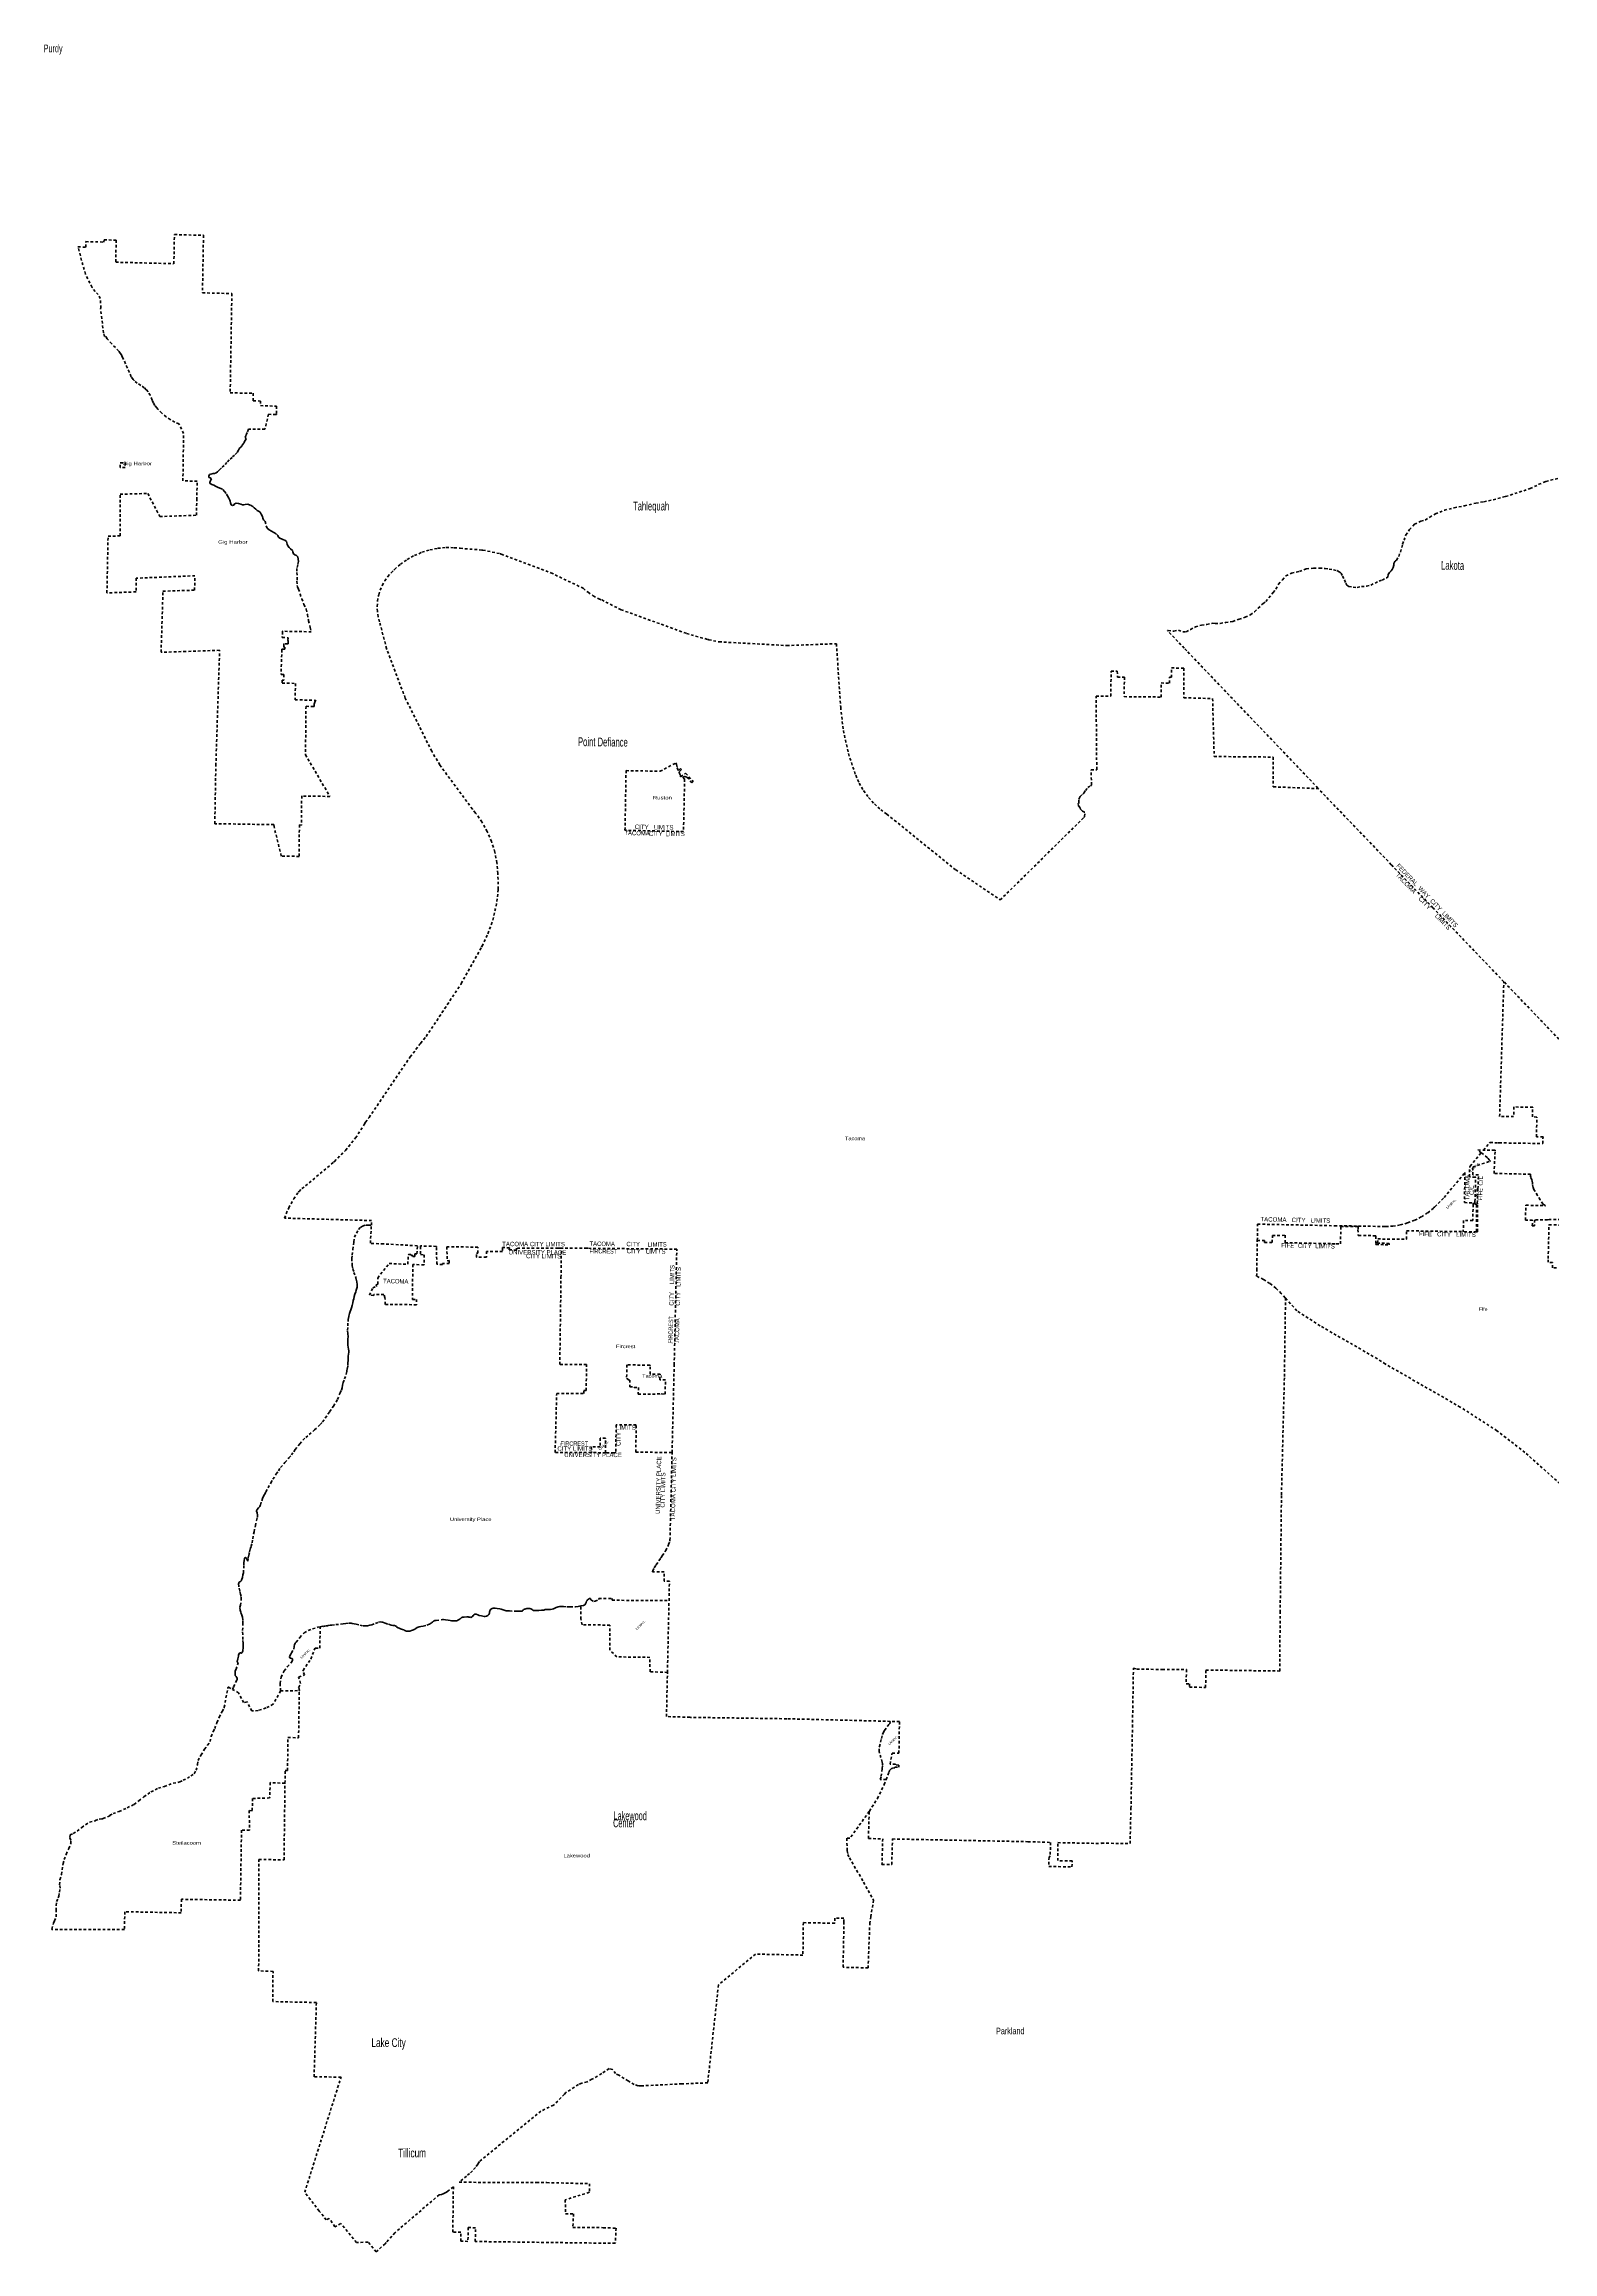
# Model space of a CAD drawing. Header units: feet. Extents: x -903180 to 1023491, y -707744 to 564635.
# Drawn here: x -404181 to -335696, y -136692 to -36526 of the extents above; entities that cross this region are included whole.
import ezdxf

# ---------------------------------------------------------------- set-up
doc = ezdxf.new("R2010")
doc.units = ezdxf.units.FT
doc.header["$LTSCALE"] = 80
doc.linetypes.add('SHORT_DASHED', pattern=[2.7, 1.5, -1.2])
doc.layers.add('13', color=7, linetype='SHORT_DASHED', lineweight=40)
for name, color, linetype in [('15', 7, 'Continuous'), ('16', 7, 'Continuous'), ('36', 7, 'Continuous')]:
    doc.layers.add(name, color=color, linetype=linetype)

msp = doc.modelspace()

# ---------------------------------------------------------------- linework, layer by layer
at = {"layer": '13'}
for p, q in [((-395048.52, -54513.19), (-395122.4, -54631.89)), ((-392706.46, -60890.79), (-392695.89, -61082.29)), ((-378872.6, -61742.17), (-377992.95, -62187.78)), ((-339164.76, -90414.4), (-339763.2, -90405)), ((-390221.28, -93856.31), (-390194.02, -93751.66)), ((-378699.52, -99774.91), (-378941.05, -99772.35)), ((-378696.57, -100432.47), (-378699.52, -99774.91)), ((-395122.39, -105437.45), (-395106.11, -105317.95)), ((-375887.28, -110399.51), (-375815.99, -107146.06)), ((-385256.77, -107933.63), (-385244, -107921.82)), ((-381464.44, -107560.41), (-381430.4, -107549.32))]:
    msp.add_line(p, q, dxfattribs=at)
for points in [[(-392292.65, -66567.79), (-392317.4, -68766.42), (-391211.24, -70657.54), (-392488.47, -70637.2), (-392503.33, -71957.14), (-392594.4, -71953.06), (-392605.96, -73378.81), (-393414.44, -73360.85), (-393745.55, -72042.84), (-393755.26, -71938.44), (-396433.81, -71894.56), (-396386.12, -69255.11), (-396215.39, -64027.48), (-397746.49, -64082.11), (-398870.92, -64115.81), (-398786.64, -61344.18), (-397354.79, -61300.27), (-397332.69, -60644.52), (-399996.54, -60757.64), (-400008.91, -61378.53), (-401330.05, -61422.69), (-401278.88, -58854.55), (-400726.4, -58836.08), (-400727.69, -58618.76), (-400728.93, -56947.92), (-399475.38, -56911.17), (-398928.72, -57958.91), (-397269.37, -57901.75), (-397252.3, -57202.04), (-397231.72, -56358.06), (-397881.43, -56339.84), (-397850.64, -54190.95), (-398062.19, -53756.79), (-398244.81, -53674.46), (-398452.34, -53559.59), (-398641.15, -53432.63), (-398837.54, -53269.51), (-399014.62, -53087.98), (-399068.67, -53027.12), (-399151, -52917.25), (-399221.8, -52798.68), (-399279.04, -52675.05), (-399366.23, -52455.75), (-399462.49, -52302.39), (-399542.79, -52204.65), (-399632.88, -52115.84), (-399791.56, -52008.89), (-399956.24, -51903.02), (-400085.64, -51797.15), (-400144.45, -51738.34), (-400223.85, -51614.83), (-400597.33, -50785.54), (-400631.15, -50713.49), (-400673.79, -50625.27), (-400726.73, -50548.81), (-400800.25, -50447.35), (-400942.88, -50295.9), (-401114.18, -50118.72), (-401257.17, -49962.89), (-401319.28, -49893.46), (-401396.52, -49776.46), (-401434.32, -49789.61), (-401481.34, -49625.64), (-401625.87, -48513.06), (-401599.41, -48498.36), (-401637.64, -48066.07), (-401720.67, -47890.47), (-401868.14, -47753.61), (-402000.36, -47560.25), (-402306.14, -46962.32), (-402644.67, -45726.51), (-402292.36, -45735.38), (-402288.06, -45485.41), (-401463.29, -45506.18), (-401461.57, -45406.19), (-400911.72, -45420.04), (-400928.94, -46419.93), (-398289.7, -46486.41), (-398266.97, -45166.56), (-396947.34, -45199.8), (-396992.29, -47809.49), (-395659.4, -47843.07), (-395735.22, -52345.43), (-394698.6, -52367.33), (-394686.3, -52707.83), (-394360.43, -52716.98), (-394364.46, -52926.19), (-393636.4, -52950.64), (-393637.34, -53313.05), (-393637.36, -53322.64), (-393657.39, -53322.58), (-393996.58, -53321.54), (-394156.82, -53997.94), (-394902.79, -54000.08), (-394959.43, -54147.36)], [(-395122.4, -54631.89), (-395197.78, -54732.43), (-395258.32, -54807.21), (-395317.93, -54849.82), (-395357.11, -54951.38), (-395428.75, -55062.08), (-395538.73, -55175.73), (-395650.44, -55279.28), (-395776.22, -55382.43), (-395888.74, -55514.13), (-396003.09, -55639.74), (-396135.13, -55750.76), (-396222.23, -55838.89), (-396307.38, -55929.09), (-396373.32, -55981.59), (-396446.43, -56003.69), (-396500.86, -56006.18), (-396632.71, -56040.73), (-396673.4, -56055.69), (-396707.56, -56123.17), (-396707.24, -56181.55), (-396645.58, -56207.43), (-396588.47, -56251.3), (-396620.09, -56300.73), (-396661.68, -56416.3), (-396658.76, -56454.62), (-396642.9, -56463.12), (-396565.49, -56501.52), (-396472.07, -56542.38), (-396406.56, -56574.41), (-396307.54, -56631.53), (-396199.91, -56668.76), (-396068.78, -56728.8), (-395988.76, -56815.58), (-395905.69, -56936.66), (-395851.69, -57018.68), (-395794.31, -57122.94), (-395756.53, -57208.53), (-395730.04, -57267.64), (-395713.74, -57330.49), (-395705.38, -57389.1), (-395692.58, -57433.74), (-395626.66, -57451.69), (-395579.99, -57438.91), (-395555.38, -57423.49), (-395533.88, -57375.79), (-395460.89, -57357.71), (-395356.7, -57374.72), (-395248.6, -57395.87), (-395169.01, -57428.29), (-395108.43, -57421.95), (-395049.64, -57407.49), (-394936.82, -57404.62), (-394815.28, -57448.28), (-394710.06, -57499.54), (-394643.31, -57557.77), (-394570.86, -57628.22), (-394510.18, -57688.3), (-394446.4, -57710.22), (-394381.47, -57762.36), (-394321.45, -57844.54), (-394266.37, -57958.8), (-394248.29, -58029.76), (-394218.31, -58107.08), (-394189.13, -58142.12), (-394139.89, -58179.73), (-394095.24, -58376.21), (-394054.07, -58484.04), (-393969.73, -58560.88), (-393864.69, -58618.16), (-393747.82, -58683.84), (-393635.14, -58755.44), (-393570.39, -58813.61), (-393540.53, -58894.95), (-393485.37, -58936.75), (-393374.01, -58984.16), (-393250.64, -59033.91), (-393179.86, -59092.25), (-393147.09, -59211.92), (-393113.14, -59291.37), (-393050.93, -59367.58), (-392998.19, -59423.41), (-392911.89, -59502.31), (-392891.51, -59563.27), (-392862.01, -59656.68), (-392806.79, -59696.47), (-392731.34, -59732.8), (-392670.62, -59790.86), (-392643.18, -59886.22), (-392630.41, -60001.31), (-392664.83, -60147.27), (-392708.04, -60319.15), (-392703.17, -60498.41), (-392687.79, -60732.32), (-392706.46, -60890.79)], [(-394959.43, -54147.36), (-395017.34, -54270.53), (-395056.04, -54356), (-395032.78, -54386.83), (-395005.84, -54429.85), (-395048.52, -54513.19)], [(-346348.11, -70302.65), (-346360.7, -70277.42), (-352311.46, -64054.54), (-352427.08, -63933.65), (-353170.53, -63156.29), (-353189.54, -63136.41), (-353170.53, -63132.15), (-353153.51, -63128.33), (-352902.55, -63156.86), (-352688.56, -63112.25), (-352492.66, -63184.12), (-352343.78, -63182.69), (-352150.95, -63081.32), (-351921.71, -62968.5), (-351646.81, -62890.72), (-351398.85, -62858.78), (-351134.31, -62798.95), (-351021.83, -62808.96), (-350802.5, -62804.72), (-350552.48, -62770.81), (-350227.65, -62714.02), (-349942.31, -62614.28), (-349661.22, -62526.53), (-349415.99, -62420.03), (-349240.57, -62278.1), (-349070.87, -62117.93), (-348847.99, -61906.33), (-348717.77, -61820), (-348584.17, -61653.16), (-348388.75, -61400.81), (-348267.59, -61255.9), (-348148.93, -61022.35), (-347968.56, -60826.13), (-347810.72, -60653.67), (-347553.01, -60523.23), (-347203.73, -60448.76), (-346887.98, -60335.45), (-346553.4, -60296.98), (-346291.9, -60297.51), (-346030.82, -60322.19), (-345844.06, -60341.56), (-345653.61, -60379.11), (-345481.14, -60410.31), (-345427.64, -60457.56), (-345312.14, -60526.04), (-345240.14, -60668.26), (-345146.48, -60837.04), (-345090.64, -60983.01), (-345049.96, -61074.35), (-344960.34, -61126.25), (-344755.8, -61164.05), (-344572.97, -61177.31), (-344381.23, -61140.38), (-344155.59, -61120.15), (-343961.57, -61067.14), (-343760.9, -60978.01), (-343584.39, -60890.46), (-343448.76, -60840.47), (-343253.94, -60741.17), (-343180.95, -60708.2), (-343166.96, -60595.67), (-343111.07, -60504.01), (-343041.36, -60426.69), (-342991.99, -60363.1), (-342938.01, -60265.37), (-342912.19, -60167.14), (-342921.03, -60096.5), (-342889.76, -60032.61), (-342867.1, -60000.77), (-342838.32, -59965.04), (-342797.23, -59938.08), (-342693.28, -59767.34), (-342618.24, -59570.33), (-342555.23, -59363.21), (-342514.51, -59206.34), (-342449.62, -59037.47), (-342364.38, -58796.2), (-342204.74, -58553.14), (-341974.7, -58308.27), (-341682.67, -58168.25), (-341487.44, -58116.5), (-341287.94, -57988.27), (-341026.04, -57840.11), (-340619.28, -57670.23), (-340176.54, -57564.87), (-339711.7, -57467.62), (-339186.46, -57350.42), (-338824.29, -57287.09), (-338401.7, -57197.76), (-337840.17, -57048.47), (-336728.98, -56693.5), (-336332.2, -56497.43), (-336008.02, -56369.57), (-334933.25, -56082.92)], [(-389325.87, -90115.84), (-389313.77, -89900.4), (-393277.35, -89789.74), (-393079.51, -89327.02), (-392850.78, -88916.91), (-392642.94, -88616.09), (-392630.83, -88598.56), (-392609.12, -88578.13), (-392477.15, -88453.9), (-392311.92, -88328.16), (-392311.1, -88327.6), (-391046.1, -87253.74), (-391017.61, -87230.32), (-391006.1, -87218.83), (-390503.13, -86716.71), (-390044.11, -86150.86), (-389646.77, -85540.12), (-389592.36, -85444.34), (-389433.06, -85225.44), (-387567.09, -82475.39), (-387121.64, -81901.86), (-387106.11, -81881.86), (-387091.53, -81861.86), (-386840.91, -81551.24), (-385267.43, -79184.84), (-385254.16, -79164.89), (-385243.03, -79144.84), (-384325.57, -77492.65), (-384306.9, -77459.02), (-384303.86, -77452.65), (-384033.52, -76885.75), (-383816.53, -76272.8), (-383664.8, -75640.53), (-383579.98, -74995.87), (-383573.43, -74901.31), (-383572.04, -74881.31), (-383570.4, -74861.31), (-383583.36, -74160.51), (-383627.95, -73666.39), (-383723.95, -73179.63), (-383870.3, -72705.58), (-384065.4, -72249.42), (-384307.12, -71816.15), (-384592.79, -71410.53), (-384738.5, -71234.02), (-386215.77, -69234.95), (-386220.29, -69228.11), (-386565.42, -68648.39), (-386571.64, -68637.95), (-386586.35, -68608.39), (-387786.05, -66197.37), (-388625.02, -63991.83), (-388628.03, -63983.93), (-388636.52, -63951.83), (-388957.98, -62736.78), (-389017.53, -62506.79), (-389052.71, -62271.83), (-389063.14, -62034.48), (-389048.7, -61797.34), (-389009.55, -61563.01), (-389006.56, -61549.98), (-389003.12, -61535.03), (-388995.37, -61509.98), (-388931.54, -61303.66), (-388838.24, -61085.89), (-388722.69, -60879.07), (-388586.15, -60685.46), (-388430.13, -60507.19), (-388309.7, -60393.46), (-388289.7, -60374.57), (-388269.7, -60355.12), (-388008.25, -60126.63), (-387702.67, -59911.46), (-387376.29, -59729.41), (-387032.66, -59582.48), (-386675.55, -59472.27), (-386308.88, -59399.99), (-385936.66, -59366.43), (-385562.98, -59371.97), (-385334.31, -59396.01), (-385314.31, -59399.51), (-385294.31, -59401.09), (-384309.93, -59478.96), (-384274.75, -59481.75), (-384269.93, -59482.74), (-383482.63, -59644.96), (-383471.57, -59647.87), (-383469.53, -59648.41), (-383431.57, -59662.7), (-381173.65, -60513.3), (-379710.57, -61215.6), (-379490.38, -61397.68), (-379252.37, -61555.75), (-378999.14, -61688.08), (-378872.6, -61742.17)], [(-392695.89, -61082.29), (-392673.79, -61153.36), (-392632.39, -61253.15), (-392560.4, -61478.57), (-392487.95, -61687.9), (-392390.62, -61942.22), (-392284.38, -62166.6), (-392230.9, -62405.59), (-392184.09, -62657.52), (-392178.65, -62686.82), (-392100.99, -62994.92), (-392052.45, -63188.09), (-393351.47, -63165.2), (-393362.37, -63165.01), (-393363.03, -63184.85), (-393371.77, -63453.26), (-393110.09, -63455.85), (-393113.88, -63582.83), (-393097.47, -63583.02), (-393098.04, -63602.48), (-393101.32, -63712.93), (-393101.92, -63732.98), (-393125.9, -63732.69), (-393281.93, -63730.85), (-393301.94, -63730.61), (-393302.52, -63750.37), (-393305.93, -63864.95), (-393306.39, -63880.57), (-393286.52, -63880.8), (-393276.43, -63880.92), (-393256.38, -63881.16), (-393257.02, -63902.74), (-393258.75, -63961.06), (-393259.35, -63981.13), (-393284.92, -63980.82), (-393369.27, -63979.82), (-393389.13, -63979.59), (-393389.93, -64003.74), (-393426.9, -65129.24), (-393292.86, -65131.42), (-393299.47, -65386.51), (-393374.01, -65388.44), (-393376.3, -65518.78), (-392771.88, -65529.42), (-392792.4, -66274.16), (-391855.67, -66297.87), (-391853.89, -66302.94), (-391853.52, -66306.53), (-391853.52, -66310.13), (-391853.9, -66313.71), (-391854.65, -66317.23), (-391855.77, -66320.66), (-391857.24, -66323.95), (-391859.04, -66327.06), (-391861.16, -66329.97), (-391863.57, -66332.65), (-391866.25, -66335.06), (-391869.17, -66337.17), (-391871.72, -66338.65), (-391892.38, -66382.19), (-391908.71, -66428.59), (-391920.1, -66476.45), (-391926.42, -66525.24), (-391927.23, -66558.55), (-391927.49, -66580.24), (-391947.47, -66579.56), (-392292.65, -66567.79)], [(-377992.95, -62187.78), (-375021.56, -63262.26), (-374052.16, -63538.48), (-374032.29, -63544.14), (-374012.16, -63548.35), (-373580.73, -63638.42), (-373560.2, -63642.71), (-373540.73, -63643.77), (-370467.82, -63811.3), (-368218.27, -63730.41), (-368023.76, -66614.2), (-367902.81, -67671.5), (-367672, -68710.37), (-367341.92, -69698.94), (-367182.23, -70055.63), (-366986.13, -70393.68), (-366755.76, -70709.37), (-366493.66, -70999.26), (-366202.7, -71260.16), (-365925.65, -71463.27), (-362800.14, -73987.56), (-360782.23, -75354.11), (-356978.82, -71610.18), (-356958.58, -71590.25), (-356956.64, -71572.46), (-356935.52, -71378.7), (-356955.03, -71373.29), (-357050.75, -71324.55), (-357110.52, -71262.61), (-357131.64, -71240.73), (-357139.43, -71223.25), (-357150.04, -71199.44), (-357157.39, -71182.94), (-357172.87, -71159.44), (-357263.56, -71021.76), (-357224.83, -70984.41), (-357204.61, -70964.91), (-357206.57, -70945.12), (-357207.61, -70934.58), (-357207.23, -70778.37), (-357159.53, -70668.55), (-357050.86, -70563.44), (-356980.26, -70503.93), (-356916.92, -70386.06), (-356808.56, -70256.79), (-356684.18, -70173.9), (-356659.54, -70161.2), (-356639.05, -70150.65), (-356639.46, -70130.9), (-356653.64, -69458.43), (-356423.23, -69456.24), (-356400.5, -69456.02), (-356400.67, -69436.05), (-356428.87, -66110.23), (-355758.99, -66107.77), (-355749.34, -64975.02), (-355470.1, -64972.99), (-355458.94, -65240.77), (-355146.81, -65242.41), (-355149.9, -66130.43), (-353480.65, -66149.36), (-353477.81, -65511.05), (-353096.54, -65513.23), (-353093.24, -65253.93), (-353006.74, -65253.42), (-353005.53, -64827.94), (-352443.38, -64840.03), (-352447.22, -66177.39), (-351140.49, -66222.27), (-351070.65, -68845.39), (-349755.02, -68861.64), (-349716.36, -68859.73), (-349715.02, -68859.74), (-348391.94, -68873.58), (-348394.78, -70201.03), (-348394.82, -70221.13), (-348377.36, -70221.83), (-346348.11, -70302.65)], [(-337921.82, -79064.69), (-341103.04, -75746.91), (-341122.72, -75726.91), (-341142.12, -75706.91), (-343010.04, -73781.08), (-343028.38, -73753.95), (-346348.11, -70302.65)], [(-338843.73, -86701.6), (-338578.84, -86383.35), (-338562.76, -86364.04), (-338542.19, -86364.39), (-338172.63, -86370.63), (-338152.63, -86374.6), (-338132.63, -86374.94), (-336148.86, -86408.81), (-336141.89, -86108.89), (-336441.85, -86103.77), (-336420.92, -85203.99), (-336620.9, -85200.58), (-336610.67, -84760.69), (-337460.71, -84746.18), (-337475.53, -85185.98), (-338112.69, -85175.1), (-337922.44, -79084.68), (-337921.82, -79064.69)], [(-332929.66, -86484.47), (-332929.22, -86464.44), (-332882.27, -84320.56), (-337921.82, -79064.69)], [(-339164.76, -90414.4), (-339164.74, -90393.68), (-339163.7, -89185.34), (-339163.68, -89165.46), (-339183.68, -89164.78), (-339191.06, -89164.53), (-339230.75, -89164.52), (-339230.75, -89151.02), (-339233.26, -89041.25), (-339200.54, -87948.82), (-339199.95, -87928.83), (-339220.27, -87928.41), (-339482.6, -87923), (-339471.65, -87470.5), (-339471.29, -87455.54), (-339451.17, -87431.37), (-338944.02, -86822.08)], [(-339164.76, -90414.4), (-339140.68, -90414.79), (-339120.67, -90415.1), (-339120.67, -90395.1), (-339120.67, -89151.4), (-339119.5, -89114.77), (-339126.15, -89114.69), (-339115.73, -88801.8), (-339142.74, -88801.46), (-339131.33, -88458.58), (-339096.72, -88459.01), (-339075.83, -87828.56), (-339328.72, -87824.75), (-339323.39, -87467.47), (-338554.51, -87211.63), (-338534.12, -87204.85), (-338548.44, -87184.29), (-338580.48, -87140.04), (-338628.17, -87086.92), (-338681.14, -87039.07), (-338944.02, -86822.08)], [(-338944.02, -86822.08), (-339094.12, -86698.17), (-338843.73, -86701.6)], [(-335337.22, -89855.43), (-335866.53, -89846.29), (-335933.37, -89875.13), (-336519.12, -89865.01), (-336530.38, -90134.85), (-336630.39, -90133.12), (-336619.97, -89883.27), (-336945.02, -89877.65), (-336916.65, -89206.05), (-336030.22, -89226.61), (-336062.05, -89196.74), (-336127.1, -89178.9), (-336149.91, -89149.23), (-336271.05, -88966.33), (-336387.59, -88761.4), (-336497.29, -88589.43), (-336555.79, -88497.96), (-336580.31, -88445.85), (-336592.48, -88400.11), (-336622.78, -88249.36), (-336625.27, -88186.96), (-336632.58, -88113.78), (-336644.14, -88054), (-336695.43, -87928.72), (-336710.8, -87890.25), (-336711.73, -87868.4), (-336713.02, -87843.03), (-336708.05, -87799.33), (-337129.2, -87793.57), (-337128.97, -87788.59), (-338365.98, -87763.5), (-338319.99, -86731.53), (-338318.93, -86708.77), (-338339.06, -86708.5), (-338843.73, -86701.6)], [(-349112.06, -90808.86), (-349096.08, -90065.2), (-345640.12, -90134.91), (-345617.36, -90135.37), (-345600.12, -90135.63), (-343323.43, -90170.32), (-343300.27, -90170.67), (-343283.43, -90169.77), (-342957.47, -90152.32), (-342618.97, -90098.32), (-342287.97, -90009.24), (-341968.1, -89886.04), (-341662.85, -89730.08), (-341375.58, -89543.07), (-341109.43, -89327.06), (-341093.08, -89312.08), (-341071.63, -89292.42), (-341053.08, -89274.3), (-340627.18, -88858.17), (-339687.57, -87722.66), (-339710.36, -89089.16), (-339314.27, -89092.21), (-339314.27, -89129.72), (-339314.94, -89149.72), (-339315.43, -89169.72), (-339333.01, -89893.03), (-339752.98, -89892.24), (-339762.78, -90383.81), (-339763.2, -90405)], [(-390194.02, -93751.66), (-390166.69, -93628.64), (-390146.66, -93523.04), (-390130.01, -93444.88), (-390104.81, -93351.59), (-390070.27, -93242.33), (-390029.09, -93115.12), (-390001.62, -93021.17), (-389977.27, -92923.64), (-389964.91, -92806.88), (-389983.76, -92679.85), (-390014.16, -92546.01), (-390077.85, -92366.28), (-390128.03, -92215.41), (-390169.21, -92073.9), (-390194.4, -91941.96), (-390209.03, -91739.93), (-390212.74, -91613.53), (-390197.66, -91461.66), (-390161.3, -91216.24), (-390121.48, -90859.77), (-390086.64, -90656.83), (-390006.99, -90465.95), (-389911.3, -90312.01), (-389822.23, -90213.53), (-389723.9, -90148.77), (-389576.63, -90106.58), (-389465.02, -90111.31), (-389325.87, -90115.84)], [(-380852.7, -91154.71), (-382731.67, -91148.97), (-382733.35, -91241.37), (-383066.3, -91229.04), (-383059.54, -91136.22), (-383353.22, -91124.5), (-383373.28, -91123.7), (-383373.49, -91139.52), (-383375.76, -91310.58), (-384099.39, -91298.23), (-384106.38, -91568.35), (-384555.6, -91559.02), (-384549.4, -91379.58), (-384492.61, -91377.03), (-384492.08, -91107.34), (-385900.4, -91090.18), (-385885.11, -91730.97), (-385792.38, -91714.2), (-385788.29, -91846.91), (-386101.72, -91853.23), (-386100.61, -91892.7), (-386359.86, -91884.98), (-386366.75, -91095.07), (-386366.94, -91073.08), (-386386.92, -91072.51), (-387073.69, -91053.22), (-387093.35, -91052.67), (-387093.76, -91072.66), (-387101.38, -91446.32), (-386928.67, -91460.85), (-386935.74, -91913.19), (-387445.91, -91892.61), (-387462.28, -93476.57), (-387281.88, -93475.6), (-387275.41, -93720.89), (-388700.66, -93704.59), (-388708.17, -93392.98), (-388756.51, -93261.65), (-389208.82, -93257.22), (-389221.45, -93295.22), (-389410.34, -93288.51), (-389260.65, -92951), (-389096.86, -92887), (-389109.8, -92810.46), (-389032.98, -92781.4), (-389039.07, -92510), (-388524.62, -91851.07), (-387670.44, -91885.64), (-387648.18, -91440.54), (-387515.56, -91446.44), (-387517.84, -91480.23), (-387448.45, -91482.08), (-387450.31, -91525.18), (-387357.91, -91527.07), (-387353.23, -91412.32), (-387257.73, -91413.94), (-387238, -91045.76), (-388777.14, -90960.19), (-389371.73, -90932.52), (-389325.87, -90115.84)], [(-335527.54, -92041.99), (-335719.11, -92038.81), (-335709.56, -91803.72), (-335910.65, -91795.85), (-335908.28, -91620.97), (-335871.83, -90096.23), (-335321.65, -90105.73)], [(-349138.1, -92174.99), (-349137.69, -92154.99), (-349112.06, -90808.86)], [(-349112.06, -90808.86), (-348780.4, -90809.01), (-348781.06, -90894.01), (-348434.91, -90893.77), (-348421.92, -90576.05), (-347851.09, -90571.01), (-347852.16, -90904.92), (-345728.31, -90949.03), (-345708.3, -90949.44), (-345541.78, -90952.89), (-345526.16, -90953.21), (-345335.39, -90957.07), (-345319.79, -90166.88), (-344545.28, -90173.65), (-344530.27, -90173.71), (-344527.37, -90314.46), (-344542.2, -90314.7), (-344534.5, -90553.25), (-344533.93, -90573.36), (-344513.93, -90573.81), (-343760.23, -90590.59), (-343735.76, -90591.14), (-343735.85, -90611.04), (-343737.55, -90970.54), (-343737.65, -90990.56), (-343718.56, -90990.95), (-343301.74, -90997.87), (-343126.97, -90997.92), (-343125.39, -90937.76), (-343649.34, -90929.26), (-343644.32, -90737.07), (-342345.33, -90741.47), (-342335.96, -90364.58), (-339763.2, -90405)], [(-380914.76, -97746.74), (-379688.37, -97748.22), (-379688.13, -97612.41), (-379577.84, -97615.15), (-379556.53, -96437.77), (-380774.29, -96428.63), (-380719.45, -92482.68), (-380700.76, -91155.23)], [(-380700.76, -91155.23), (-380763.71, -91154.98), (-380852.7, -91154.71)], [(-375676.52, -100427.98), (-375580.9, -96491.08), (-375580.36, -96469.09), (-375579.96, -96451.08), (-375463.45, -91197.02), (-379505.61, -91160.85), (-379525.61, -91159.97), (-379545.61, -91159.89), (-380700.76, -91155.23)], [(-347831.21, -93425.87), (-347850.36, -93403.57), (-348022.35, -93203.26), (-348270.15, -92965.51), (-348541.45, -92754.96), (-348833.26, -92573.93), (-349142.4, -92424.39), (-349138.44, -92194.99), (-349138.1, -92174.99)], [(-395106.11, -105317.95), (-395086.62, -105241.24), (-395063.99, -105200.14), (-395053.05, -105194.2), (-395040.69, -105192.78), (-395022.52, -105196.68), (-395001.71, -105214.54), (-394975.25, -105255.15), (-394955.42, -105319.9), (-394946.45, -105338.06), (-394932.53, -105352.81), (-394930.6, -105351.16), (-394911.79, -105202.92), (-394891.98, -105072.57), (-394860.04, -104932.77), (-394824.13, -104798.57), (-394786.5, -104679.64), (-394739.04, -104519.46), (-394705.61, -104342.39), (-394651.08, -104018.62), (-394587.34, -103743.08), (-394548.36, -103509.12), (-394496.58, -103355.81), (-394496.42, -103260.17), (-394506.55, -103168.07), (-394533.65, -103088.31), (-394534.59, -103059.15), (-394527.11, -103037.77), (-394507.84, -103011.55), (-394443.59, -102941.86), (-394403.91, -102894.86), (-394387.17, -102871.32), (-394368.59, -102835.87), (-394355.51, -102793.23), (-394304.42, -102609.93), (-394267.47, -102506.14), (-394235.47, -102436.23), (-394177.52, -102323.27), (-394115.4, -102208.74), (-394018.76, -102032.14), (-393884.27, -101797.06), (-393792.1, -101641.58), (-393641.86, -101398.91), (-393549.27, -101254.06), (-393445.23, -101106.47), (-393247.28, -100872.38), (-393066.06, -100665.59), (-392953.79, -100537.69), (-392848.21, -100388.28), (-392785.99, -100292.72), (-392579.63, -100034.42), (-392432.24, -99862.76), (-392306.33, -99742.85), (-392143.88, -99614.57), (-391901.63, -99397.07), (-391647.84, -99150.67), (-391545.87, -99039.32), (-391222.17, -98580.45), (-391051.39, -98319.7), (-390930.44, -98142.9), (-390861.78, -98020.29), (-390791.54, -97811.51), (-390745.74, -97712.73), (-390688.97, -97603.23), (-390657.06, -97486.86), (-390638.4, -97365.52), (-390604.7, -97249.97), (-390545.43, -97086.33), (-390474.23, -96873.44), (-390441.05, -96737.13), (-390415.87, -96605.19), (-390398.86, -96467.65), (-390391.84, -96362.17), (-390386.83, -96245.04), (-390382.3, -96143.23), (-390376.09, -96053.24), (-390364.37, -95960.69), (-390354.5, -95877.38), (-390352.22, -95810.81), (-390358.43, -95738.43), (-390375.11, -95638.1), (-390388.22, -95558.91), (-390395.2, -95422.59), (-390389.3, -95284.24), (-390386.14, -95160.52), (-390397.59, -95019.47), (-390408.67, -94867.2), (-390398.22, -94678.75), (-390383.75, -94484.91), (-390371.26, -94342.54), (-390354.83, -94235.99), (-390322.31, -94117.06), (-390286.69, -94032.05), (-390251.93, -93952.72), (-390221.28, -93856.31)], [(-366730.08, -116713.43), (-366730.64, -116733.44), (-366764.49, -117940.08), (-366117.55, -117950.88), (-366149.06, -119109.8), (-365704.99, -119111.65), (-365671.33, -117958.22), (-363952.86, -117994.2), (-363299.04, -118007.41), (-359521.08, -118081.39), (-358502.19, -118114.76), (-358509.7, -118725.73), (-358566.49, -118783.56), (-358576.68, -119204.28), (-357525.65, -119227.07), (-357519.1, -118951.59), (-358169.33, -118942.65), (-358161.65, -118124.96), (-356213.79, -118164.54), (-356183.52, -118150.72), (-354889.58, -118166.06), (-354846.86, -116577.57), (-354778.79, -112883.47), (-354734.98, -110215.83), (-354585.33, -110248.57), (-353426.42, -110270.33), (-352328.69, -110274.48), (-352341.26, -110919.66), (-352186.54, -110921.02), (-352187.74, -111068.43), (-351458.32, -111086.24), (-351443.24, -110294.25), (-348095.77, -110339.45), (-348073.21, -107676.63), (-348015.94, -102340.91), (-347882.07, -96979.52), (-347831.47, -93443.57), (-347831.21, -93425.87)], [(-329846.11, -104872.47), (-331461.96, -104249.98), (-332478.21, -103833.81), (-333646.47, -103321.23), (-333936.45, -103097.49), (-334465.95, -102594.38), (-334729.76, -102417.25), (-336967.64, -100418.02), (-338232.77, -99434.31), (-339898.55, -98364.01), (-343297.92, -96411.82), (-343848.15, -96065.1), (-346260.13, -94678.22), (-347315.37, -93992.31), (-347831.21, -93425.87)], [(-375676.52, -100427.98), (-375693.99, -100427.74), (-377327.99, -100405.14), (-377301.95, -99174.1), (-378213.13, -99173.47), (-378234.46, -100429.41), (-378314.6, -100432.74), (-378696.57, -100432.47), (-379340.53, -100431.59), (-380985.05, -100429.35), (-380914.76, -97746.74)], [(-378941.05, -99772.35), (-378939.78, -100172.35), (-379342.36, -100169.01), (-379340.53, -100431.59)], [(-375815.99, -107146.06), (-375796.67, -106264.5), (-376031.53, -106263.67), (-376035.27, -105842.07), (-376548.7, -105846.08), (-376567.49, -105846.23), (-376559.82, -105826.24), (-376548.79, -105797.52), (-376485.87, -105662.24), (-376421.15, -105554.29), (-376409.21, -105534.38), (-376395.84, -105514.29), (-376202.49, -105223.84), (-376189.18, -105203.84), (-376172.13, -105183.84), (-376120.5, -105115.1), (-375966.75, -104875.96), (-375848.92, -104642.07), (-375841.15, -104626.66), (-375832.46, -104602.07), (-375775.89, -104442.11), (-375773.15, -104406.07), (-375772.88, -104394.72), (-375676.52, -100427.98)], [(-395633.12, -111176.21), (-395579.88, -111054.81), (-395490.73, -110853.62), (-395435.43, -110751.85), (-395419.41, -110719.47), (-395414.8, -110700.8), (-395414.8, -110685.94), (-395420.74, -110667.45), (-395451.4, -110613.27), (-395467.02, -110586.56), (-395492.83, -110551.7), (-395503.26, -110535.85), (-395508.21, -110525.56), (-395511.98, -110512.41), (-395513.21, -110498.07), (-395512.54, -110480.77), (-395510.22, -110457.57), (-395509.15, -110438.04), (-395510.94, -110394.91), (-395510.72, -110379.9), (-395508.62, -110363.8), (-395503.18, -110345.8), (-395486.54, -110298.83), (-395470.47, -110255.41), (-395396.42, -110054.39), (-395381.96, -110014.76), (-395380.1, -110005.86), (-395380.15, -109996.55), (-395381.17, -109990.16), (-395382.97, -109983.42), (-395385.72, -109975.82), (-395390.03, -109966.21), (-395404.29, -109939.12), (-395408.76, -109930.11), (-395413.57, -109919.23), (-395416.19, -109909.77), (-395417.69, -109899.98), (-395417.06, -109888.7), (-395413.58, -109875.23), (-395407.15, -109856.34), (-395386.61, -109793.23), (-395374.37, -109729.41), (-395363.85, -109668.97), (-395352.2, -109615.63), (-395337.81, -109576.88), (-395307.2, -109528.2), (-395292.12, -109510.62), (-395282.6, -109508.27), (-395268.11, -109512.71), (-395242.99, -109525.24), (-395228.84, -109528.67), (-395221.79, -109526.79), (-395209.63, -109514.21), (-395190.53, -109488.82), (-395177.32, -109464.81), (-395166.56, -109430.95), (-395156.59, -109377.43), (-395147.9, -109321.36), (-395141.51, -109258.34), (-395140.07, -109194.11), (-395147.59, -109068.01), (-395156.9, -108915.06), (-395168.72, -108687.48), (-395169, -108495.85), (-395164.52, -108174.05), (-395160.86, -108022.29), (-395172.23, -107890.37), (-395203.54, -107798.6), (-395256.14, -107662.26), (-395286.82, -107581.6), (-395300.33, -107447.62), (-395265.56, -107357.56), (-395237.99, -107104.99), (-395236.83, -106956.51), (-395259.99, -106847.68), (-395300.06, -106697.12), (-395335.24, -106517.94), (-395344.4, -106467.5), (-395351.06, -106393.8), (-395346.95, -106352.68), (-395340.34, -106331.43), (-395323.84, -106313.2), (-395299.83, -106298.21), (-395275.17, -106284.86), (-395260.23, -106275.19), (-395248.62, -106264.83), (-395238.68, -106249.44), (-395227.46, -106223.16), (-395204.52, -106164.86), (-395181.19, -106090.37), (-395153.92, -105974.16), (-395137.94, -105881.73), (-395122.99, -105671.92), (-395122.26, -105523.43), (-395122.39, -105437.45)], [(-379814.35, -107388.52), (-379808.84, -107387.71), (-379700.52, -107369.8), (-379642.48, -107341.3), (-379607.5, -107292.34), (-379578.88, -107235.47), (-379555.8, -107176.78), (-379536.92, -107142.9), (-379508.97, -107112.02), (-379431.45, -107045.35), (-379378.32, -107045.44), (-379367.34, -107115.53), (-379225.05, -107181.88), (-379166.78, -107172.65), (-379001.4, -107091.99), (-379000.37, -107047.67), (-378396.36, -107049.64), (-378397.15, -107128.41), (-375815.99, -107146.06)], [(-391650.06, -108327.11), (-391535.2, -108306.99), (-391498.3, -108311.93), (-391451.11, -108302.75), (-391384.28, -108290.59), (-391323.27, -108283.52), (-391287.14, -108276.94), (-391200.42, -108259.85), (-391113.82, -108250.95), (-390935.44, -108234.6), (-390725.5, -108213.13), (-390599.27, -108195.98), (-390485.6, -108185.12), (-390329.2, -108170.39), (-390250.92, -108170.59), (-390193.6, -108179.39), (-390110.55, -108197.29), (-390010.57, -108219.52), (-389839.48, -108257.71), (-389706.28, -108284.79), (-389603.16, -108293.74), (-389498.92, -108282.92), (-389391.36, -108260.76), (-389308.35, -108240.86), (-389137.79, -108186.47), (-388995.93, -108121.82), (-388922.35, -108111.15), (-388845.67, -108115.92), (-388814.36, -108122.4), (-388779.17, -108133.05), (-388699.02, -108164.36), (-388551.78, -108219.86), (-388499.02, -108235.61), (-388421.6, -108257.11), (-388359.52, -108273.15), (-388339.13, -108276), (-388314.43, -108275.56), (-388287.79, -108274.6), (-388268.94, -108276.2), (-388258.73, -108278.69), (-388244.2, -108285.24), (-388228.65, -108295.37), (-388216.39, -108304.8), (-388193.3, -108323.65), (-388165.36, -108348.4), (-388140.88, -108363.2), (-388110.55, -108377.48), (-388058.41, -108398.18), (-387998.67, -108421.08), (-387908.34, -108454.79), (-387858.87, -108476.25), (-387832.58, -108491.2), (-387781.27, -108517.52), (-387738.25, -108530.6), (-387692.99, -108537.35), (-387648.14, -108538.13), (-387585.39, -108530.13), (-387498.6, -108505.08), (-387418.2, -108473.24), (-387357.01, -108444.38), (-387305.18, -108414.39), (-387248.09, -108369.5), (-387205.54, -108346.57), (-387159.19, -108333.98), (-387085.37, -108321.69), (-386971.7, -108303.11), (-386803.87, -108259.7), (-386727.55, -108232.46), (-386693.5, -108216.57), (-386638.5, -108183.65), (-386607.4, -108163.14), (-386579.28, -108143.53), (-386554.63, -108121.72), (-386509.62, -108081.46), (-386492.5, -108069.93), (-386472.23, -108060.35), (-386447.76, -108053.85), (-386378.75, -108041.92), (-386094.66, -108004.41), (-386050.94, -108003.97), (-385964.15, -108011.47), (-385847.64, -108027.27), (-385748.15, -108045.38), (-385683.72, -108055.8), (-385614.39, -108063.14), (-385555.48, -108065.4), (-385495.05, -108062.87), (-385457.72, -108058.33), (-385422.12, -108049.72), (-385395.59, -108038.3), (-385370.39, -108022.97), (-385341.38, -108001.86), (-385296.45, -107967.83), (-385268.59, -107945.26), (-385256.77, -107933.63)], [(-385244, -107921.82), (-385235.19, -107915.22), (-385223.59, -107908.99), (-385212.58, -107905.23), (-385200.01, -107902.28), (-385177.9, -107899.47), (-385148.03, -107897.76), (-385107.94, -107893.29), (-384987.53, -107874.61), (-384961.74, -107873.29), (-384949.28, -107875.19), (-384928.82, -107880.86), (-384902.59, -107889.9), (-384872.27, -107897.5), (-384838.41, -107903.02), (-384808.69, -107904.92), (-384784.35, -107901.55), (-384772.92, -107897.57), (-384756.92, -107887.56), (-384742.39, -107872.12), (-384706.58, -107817.67), (-384671.96, -107783.49), (-384635.69, -107755.94), (-384602.3, -107753.05), (-384563.89, -107762.97), (-384500.22, -107790.77), (-384426.03, -107816.86), (-384328.3, -107841.15), (-384213.59, -107863.7), (-384158.25, -107867.73), (-384102.83, -107856), (-384070.97, -107841.83), (-384035.17, -107819), (-384010.75, -107793.86), (-383993.74, -107767.79), (-383979.22, -107738.88), (-383969.89, -107707.12), (-383961.84, -107658.12), (-383955.32, -107625.49), (-383946.44, -107599.64), (-383931.22, -107571.08), (-383908.53, -107538.04), (-383880.94, -107512.14), (-383846.52, -107495.11), (-383797.93, -107487.22), (-383756.06, -107488.8), (-383706.16, -107493.28), (-383614.63, -107503.07), (-383486.7, -107522.21), (-383427.81, -107534.18), (-383387.25, -107546.66), (-383345.88, -107562.87), (-383300.05, -107581.9), (-383247.47, -107600.53), (-383208.08, -107609.36), (-383161.04, -107612.85), (-383058.69, -107613.7), (-382793.33, -107622.89), (-382726.12, -107625.81), (-382644.37, -107627.3), (-382573.01, -107626.57), (-382525.13, -107624.06), (-382491.1, -107618.59), (-382468.09, -107607.32), (-382452.43, -107593.76), (-382434.7, -107574.62), (-382414.54, -107553.45), (-382403.77, -107544.44), (-382386.38, -107534.54), (-382358.05, -107526.01), (-382309.56, -107514.85), (-382268.42, -107507.93), (-382225.59, -107502.74), (-382182.58, -107499.92), (-382155.52, -107500.22), (-382129.82, -107502.63), (-382113.04, -107506.61), (-382098.63, -107512), (-382076.54, -107523.3), (-382056.19, -107536.11), (-382028.87, -107554.88), (-381993.43, -107577.21), (-381970.53, -107587.83), (-381948.42, -107593.98), (-381920.93, -107596.49), (-381890.17, -107597.87), (-381856.61, -107598.2), (-381821.66, -107597.09), (-381787.84, -107594.48), (-381727.65, -107588.58), (-381582.82, -107577.09), (-381511.41, -107572.65), (-381491.99, -107572.99), (-381487.62, -107570.77), (-381464.44, -107560.41)], [(-381430.4, -107549.32), (-381400.43, -107544.73), (-381343.34, -107546.22), (-381274.74, -107547.92), (-381191.5, -107545.42), (-381127.17, -107539.08), (-381065.24, -107523.79), (-381002.7, -107491.73), (-380944.25, -107459.19), (-380853.85, -107426.06), (-380780.33, -107408.64), (-380706.68, -107408.95), (-380602.9, -107414.74), (-380436.39, -107426.46), (-380300.08, -107430.29), (-380056.05, -107420.85), (-379933.96, -107406.15), (-379814.35, -107388.52)], [(-375887.28, -110399.51), (-376678.15, -110370.79), (-376681.14, -109718.93), (-378186.29, -109696.9), (-378501.98, -109390.83), (-378497.65, -108254.84), (-379758.72, -108240.98), (-379816.45, -107978.37), (-379814.35, -107388.52)], [(-393444.26, -111243.32), (-393468.74, -110901.74), (-393417.31, -110624.78), (-393287.48, -110333.11), (-393138.06, -110139.49), (-392950.68, -109944.64), (-392913.94, -109866.21), (-392899.47, -109819.19), (-392923.74, -109770.62), (-392994.78, -109755.92), (-393024.78, -109733.25), (-393039.48, -109689.13), (-393014.98, -109624.18), (-392989.26, -109572.71), (-392953.75, -109517.57), (-392852.7, -109344.16), (-392836.78, -109215.48), (-392818.41, -109149.3), (-392780.44, -109081.9), (-392737.58, -109035.33), (-392576.45, -108815.81), (-392375.59, -108600.12), (-392191.87, -108497.18), (-391998.36, -108426.1), (-391753.41, -108345.21), (-391650.06, -108327.11)], [(-392596.16, -111226.48), (-392628.24, -111096.65), (-392539.58, -110902.59), (-392628.24, -110619.82), (-392356.73, -110508.93), (-392439.84, -110342.6), (-392428.76, -110309.33), (-392074.13, -109793.7), (-391891.28, -109311.33), (-391875.99, -109297.75), (-391855.67, -109296.06), (-391668.57, -109295.21), (-391650.06, -108327.11)], [(-393248.3, -115429.53), (-393917.71, -115403.8), (-393943.3, -116097.13), (-394715.58, -116120.3), (-394735.76, -116676.63), (-394872.37, -116670.67), (-394857.89, -117564.66), (-395220.57, -117556.27), (-395271.43, -120738.05), (-397950.41, -120695.98), (-397957.33, -121308.75), (-400515.6, -121260.4), (-400539.38, -122065.82), (-403813.95, -122068.53), (-403833.8, -122068.55), (-403827.71, -122049.04), (-403757.62, -121785.15), (-403713.78, -121673.24), (-403640.78, -121491.42), (-403638.68, -121208.13), (-403627.22, -120973.2), (-403614.55, -120792.53), (-403537.73, -120624.83), (-403512.56, -120552.85), (-403487.8, -120370.35), (-403457.1, -120193.96), (-403480.98, -120038.9), (-403463.58, -119810.08), (-403393.81, -119573.96), (-403364.5, -119355.35), (-403314.22, -119076.76), (-403277.33, -118890.41), (-403177.45, -118656.72), (-403065.1, -118395.08), (-402965.17, -118159.39), (-402969.16, -118018.67), (-403013.49, -117887.44), (-402993.74, -117773.17), (-402864.14, -117708.7), (-402687.8, -117608.72), (-402476.18, -117432.87), (-402295.58, -117316.87), (-402122.99, -117198.76), (-401858.65, -117130.16), (-401848.43, -117126.15), (-401684.39, -117055.81), (-401541.28, -117048.67), (-401527.93, -117046.63), (-401501.28, -117035.98), (-401230.72, -116927.95), (-401209.2, -116919.35), (-401204.69, -116899.96), (-401199.65, -116878.27), (-401049.84, -116806.05), (-400777.08, -116711.45), (-400410.81, -116545.84), (-400101, -116391.49), (-399879.41, -116221.82), (-399649.73, -116048.25), (-399330.78, -115819.68), (-398996.77, -115659.64), (-398722.16, -115577.13), (-398325.98, -115428.03), (-398013.57, -115372.18), (-397865.63, -115289.87), (-397679.46, -115206.11), (-397519.13, -115101.89), (-397362.82, -114997.61), (-397286.14, -114839.95), (-397218.11, -114585.71), (-397195.37, -114405.19), (-397054.93, -114147.96), (-396896.27, -113882.96), (-396763.05, -113708.02), (-396650.05, -113540.82), (-396600.54, -113316.47), (-396510.78, -113088.66), (-396438.44, -112953.05), (-396333.88, -112675.21), (-396235.96, -112439.48), (-396099.41, -112174.16), (-396021.19, -112024.01), (-396011.96, -112006.29), (-396007.74, -111984.01), (-395836.95, -111082.8), (-395833.58, -111065.02), (-395817.59, -111073.89), (-395633.12, -111176.21)], [(-393444.26, -111243.32), (-393782.68, -111841.36), (-394108.89, -112015.56), (-394460.4, -112133.14), (-394754.17, -112151.08), (-394967.07, -111738.03), (-395126.22, -111773.5), (-395350.57, -111332.94), (-395633.12, -111176.21)], [(-365773.2, -112622.06), (-370475.1, -112505.04), (-374834.19, -112441.48), (-374854.19, -112437.23), (-374874.19, -112436.68), (-375931.29, -112407.72), (-375887.28, -110399.51)], [(-393444.26, -111243.32), (-392616.23, -111226.88), (-392596.16, -111226.48)], [(-393248.3, -115429.53), (-393242.17, -114854.25), (-393133.15, -114856.77), (-393113.02, -113356.03), (-392632.44, -113366.86), (-392596.57, -111250.7), (-392596.16, -111226.48)], [(-365957.55, -115263.03), (-366231.48, -115259.63), (-366183.06, -115116.93), (-366135.71, -114758.2), (-366117.27, -114611.16), (-366117.95, -114577.83), (-366123.12, -114534.26), (-366136.38, -114475.72), (-366284.04, -113987.7), (-366271.19, -113800.75), (-366266.11, -113770.29), (-366173.24, -113402.6), (-366132.04, -113221.23), (-366080.48, -113107.39), (-366035.77, -113032.84), (-365896.84, -112845.17), (-365798.49, -112728.3), (-365773.2, -112622.06)], [(-365957.55, -115263.03), (-365833.81, -114935.18), (-365824.2, -114909.73), (-365820.68, -114895.18), (-365820.37, -114893.88), (-365813.03, -114873.23), (-365803.57, -114853.46), (-365792.1, -114834.79), (-365778.74, -114817.42), (-365763.63, -114801.54), (-365746.95, -114787.33), (-365728.87, -114774.94), (-365709.6, -114764.51), (-365709.31, -114764.39), (-365689.34, -114756.27), (-365669.31, -114752.23), (-365570.65, -114732.35), (-365558.36, -114706.32), (-365385.27, -114706.09), (-365381.77, -114605.03), (-365531.16, -114587.89), (-365530.91, -114559.74), (-365784.4, -114558.32), (-365681.08, -114059.64), (-365378.3, -114063.03), (-365356.61, -112632.43), (-365773.2, -112622.06)], [(-366730.08, -116713.43), (-367608, -117929.91), (-367741.94, -117927.17), (-367728.43, -118504.49), (-367695.11, -118663.48), (-367626.25, -118816.79), (-366981.63, -119921.96), (-366531.31, -120734.5), (-366655.4, -121477.22), (-366702.12, -121756.83), (-366777.96, -123806.9), (-367913.74, -123781.27), (-367874.55, -121729.31), (-367874.43, -121558.62), (-368284.91, -121549.88), (-368294.48, -121782.7), (-369718.09, -121756.18), (-369737.36, -123227.61), (-371887.41, -123183), (-373571.92, -124583.44), (-374058.96, -129024), (-375232.94, -129068.99), (-377078.22, -129162.19), (-377223.12, -129162.1), (-377394.9, -129094.07), (-377674.02, -128940.1), (-378092.71, -128678.71), (-378239.43, -128603.51), (-378386.15, -128413.73), (-378536.45, -128374.34), (-378872.84, -128607.09), (-379313, -128861.32), (-379538.45, -128979.49), (-379778.21, -129036.78), (-379924.93, -129101.23), (-380497.5, -129466.47), (-380566.19, -129536.63), (-381018.35, -130005.83), (-381064.41, -130035.16), (-381633.81, -130307.46), (-384423.13, -132592.3), (-384446.51, -132637.93), (-384494.46, -132716.32), (-384605.54, -132870.77), (-384741.18, -133021.7), (-384872.14, -133137.53), (-385010.12, -133251.03), (-385340.46, -133534.76), (-381832.78, -133550.04), (-381361.9, -133552.65), (-379424.43, -133598.52), (-379430.84, -133989.17), (-380525.74, -134329.18), (-380512.83, -134960.63), (-380149.75, -134969.62), (-380182.72, -135582.3), (-378803.96, -135595.19), (-378220.54, -135620.26), (-378254.12, -136305.32), (-384609.62, -136222.56), (-384603.08, -135596.46), (-384933.06, -135592.07), (-384941.99, -136215.72), (-385268.47, -136210.56), (-385264.74, -135801.46), (-385629.67, -135795.94), (-385604.74, -133748.94), (-385851.72, -133944.45), (-385916.49, -133983.99), (-385979.06, -134019.14), (-386062.48, -134056.48), (-386142.62, -134082.84), (-386252.39, -134105.91), (-388255.73, -135823.78), (-388647.41, -136261.63), (-388703.27, -136327.56), (-389110.08, -136691.62), (-389477.08, -136249.51), (-390001.92, -136268.08), (-390708.74, -135404.17), (-390980.36, -135553.16), (-391238.31, -135176.65), (-391371.78, -135245.19), (-391694.49, -134840.32), (-392350.88, -133987.73), (-390704.12, -128763.28), (-391926.33, -128752.99), (-391821.09, -125379.36), (-393804.83, -125336.32), (-393790.3, -123965.57), (-394445.65, -123944.08), (-394431.58, -122663.97), (-394431.03, -118888.58), (-393290.52, -118907.27), (-393248.3, -115429.53)], [(-366730.08, -116713.43), (-366717.44, -116693.44), (-366354.55, -116119.64), (-366043.15, -115489.84), (-365957.55, -115263.03)]]:
    msp.add_lwpolyline(points, dxfattribs=at)
for points in [[(-400727.32, -55527.46), (-400501.28, -55527.46), (-400503.38, -55731.26), (-400728.52, -55733.23)], [(-375107.25, -69875.6), (-375158.77, -72252.79), (-377814.06, -72192.92), (-377765.54, -69486.93), (-376220.26, -69516.75), (-375501.89, -69136.82), (-375482.76, -69214.34), (-375438.87, -69366.52), (-375418.67, -69433.5), (-375377.89, -69484.97), (-375288.55, -69388.86), (-375253.85, -69442.17), (-375357.52, -69545.92), (-375348.05, -69566.31), (-375341.23, -69608.77), (-375322.05, -69641.51), (-375304.7, -69668.16), (-375296.28, -69724.74), (-375295.29, -69761.56), (-375061.36, -69606.59), (-374716.11, -69986.63), (-374774, -70039.34), (-374919.94, -69866.17), (-374984.5, -69801.96), (-374999.77, -69790.67), (-375016.14, -69781.03), (-375033.42, -69773.16), (-375051.44, -69767.14), (-375069.98, -69763.03), (-375088.85, -69760.88), (-375107.84, -69760.72), (-375126.75, -69762.54), (-375145.36, -69766.33), (-375163.47, -69772.05), (-375180.88, -69779.63), (-375189.31, -69784.11)], [(-376172.67, -97778.03), (-376152.67, -97770.03), (-375991.87, -97772.67), (-375978.16, -97126.42), (-376228.14, -97122.96), (-376222.84, -96873), (-376672.8, -96866.78), (-376668.8, -96481.98), (-376668.59, -96462.05), (-376694.71, -96461.75), (-377729.13, -96449.86), (-377740.3, -97072.72), (-377680.03, -97075.59), (-377676.84, -97131.9), (-377588.42, -97135.18), (-377599, -97444.53), (-377390.07, -97455.56), (-377390.34, -97474.05), (-377204.64, -97474.06), (-377211.4, -97772.53), (-376192.67, -97769.76)]]:
    msp.add_lwpolyline(points, close=True, dxfattribs=at)

# ---------------------------------------------------------------- texts
at = {"layer": '15'}
for s, height, rotation, p in [('CITY   LIMITS', 201, 358.708, (-377372.83, -72132.47)), ('FEDERAL  WAY  CITY  LIMITS', 200, 313.796, (-342819.02, -73820.41)), ('TACOMA', 200, 313.796, (-342846.97, -74232.29)), ('LIMITS', 200, 313.796, (-341067.39, -76091.81)), ('TACOMA   CITY   LIMITS', 201, 358.731, (-348974.31, -89937.27)), ('FIFE  CITY  LIMITS', 201, 358.811, (-348030.31, -91120.59)), ('FIFE   CITY   LIMITS', 201, 359.079, (-341785.22, -90603.62)), ('CITY   LIMITS', 201, 359.376, (-377734.02, -91385.63)), ('CITY   LIMITS', 201, 88.544, (-375318.39, -93768.11)), (' LIMITS', 201, 359.936, (-378295.93, -99388.8))]:
    msp.add_text(s, height=height, rotation=rotation, dxfattribs=at).set_placement(p)
for s, height, rotation, width, p in [('TACOMA', 201, 358.992, 0.8, (-377842.07, -72411.57)), ('CITY', 201, 359.978, 0.8, (-376719.62, -72444.39)), ('LIMITS', 201, 0.377, 0.8, (-375965.77, -72461.84)), ('CITY', 200, 313.796, 1.15, (-341815.68, -75312.22)), ('TACOMA', 200, 89.045, 0.8, (-339494.29, -88975.62)), ('C/L', 200, 88.081, 0.95, (-338882.51, -88319.07)), ('C/L', 200, 89.045, 0.95, (-339286.82, -88742.74)), ('FIFE', 200, 87.941, 0.75, (-338906.59, -88984)), ('TACOMA CITY LIMITS', 201, 359.825, 0.9, (-383391.46, -91063.57)), ('TACOMA', 201, 358.992, 0.8, (-379426.78, -91045.95)), ('CITY', 201, 359.978, 0.8, (-377748.03, -91067.77)), ('LIMITS', 201, 0.377, 0.8, (-376787.15, -91085.15)), ('UNIVERSITY PLACE', 201, 359.825, 0.85, (-383091.15, -91438.09)), ('CITY LIMITS', 201, 359.825, 0.9, (-382303.06, -91611.93)), ('FIRCREST', 201, 359.489, 0.75, (-379430.44, -91387.6)), ('LIMITS', 201, 88.544, 0.8, (-375584.94, -92788.33)), ('TACOMA', 201, 358.992, 0.8, (-388796.22, -92741.92)), ('CITY', 201, 88.544, 0.85, (-375609.81, -93767.26)), ('FIRCREST', 201, 88.544, 0.75, (-375653.48, -95485.69)), ('TACOMA', 201, 88.544, 0.8, (-375365.92, -95489.24)), ('CITY LIMITS', 201, 359.936, 0.9, (-380883.69, -100345.98)), ('FIRCREST', 201, 359.936, 0.75, (-380747.21, -100121.09)), ('CITY ', 201, 89.936, 0.9, (-378013.74, -100125.64)), ('UNIVERSITY PLACE ', 201, 359.936, 0.85, (-380571.38, -100631.32)), ('UNIVERSITY PLACE', 201, 88.608, 0.85, (-376228.24, -103212.61)), ('TACOMA CITY LIMITS', 201, 88.608, 0.9, (-375549.73, -103496.45)), ('CITY LIMITS', 201, 88.608, 0.9, (-376013.38, -102927.39))]:
    msp.add_text(s, height=height, rotation=rotation, dxfattribs=dict(at, width=width)).set_placement(p)
at = {"layer": '16'}
for s, height, width, p in [('Purdy', 350, 0.65, (-404205.58, -36894.88)), ('Tahlequah', 400, 0.65, (-377450.29, -57682.75)), ('Center', 400, 0.6, (-378354.06, -117431.19)), ('Lakewood', 400, 0.6, (-378334.16, -117106.86)), ('Lake City', 400, 0.7, (-389325.58, -127399.88)), ('Tillicum', 400, 0.7, (-388114.19, -132404.59))]:
    msp.add_text(s, height=height, dxfattribs=dict(at, width=width)).set_placement(p)
at = {"layer": '16', "width": 0.65}
for s, height, rotation, p in [('Lakota', 400, 359.37, (-340769.75, -60368.64)), ('Point Defiance', 400, 359.37, (-379949.77, -68375.33)), ('Parkland', 301.5, 0.502, (-360971.88, -126826.34))]:
    msp.add_text(s, height=height, rotation=rotation, dxfattribs=at).set_placement(p)
at = {"layer": '36'}
for s, width, p in [('Gig Harbor', 1.3, (-400626.88, -55630.54)), ('Gig Harbor', 1.3, (-396281.64, -59191.45)), ('Ruston', 1.3, (-376549.1, -70794.96)), ('Tacoma', 1.2, (-367826.73, -86254.77)), ('Fife', 1.1, (-339048.26, -93994.92)), ('Fircrest', 1.25, (-378225.56, -95690.25)), ('Tacoma', 1.2, (-377033.65, -97028.94)), ('University Place', 1.25, (-385759.83, -103534.83)), ('Steilacoom', 1.25, (-398365.79, -118214.09)), ('Lakewood', 1.25, (-380606.75, -118794.17))]:
    msp.add_text(s, height=157.5, dxfattribs=dict(at, width=width)).set_placement(p)
at = {"layer": '36', "width": 1.35}
for p in [(-339404.21, -87704.26), (-340478.43, -89385.05), (-378943.35, -100342.82), (-377270.62, -108491.35), (-392492.25, -109789.38), (-365807.76, -113721.84)]:
    msp.add_text('Uninc.', height=113, rotation=45, dxfattribs=at).set_placement(p)

doc.saveas('drawing.dxf')
